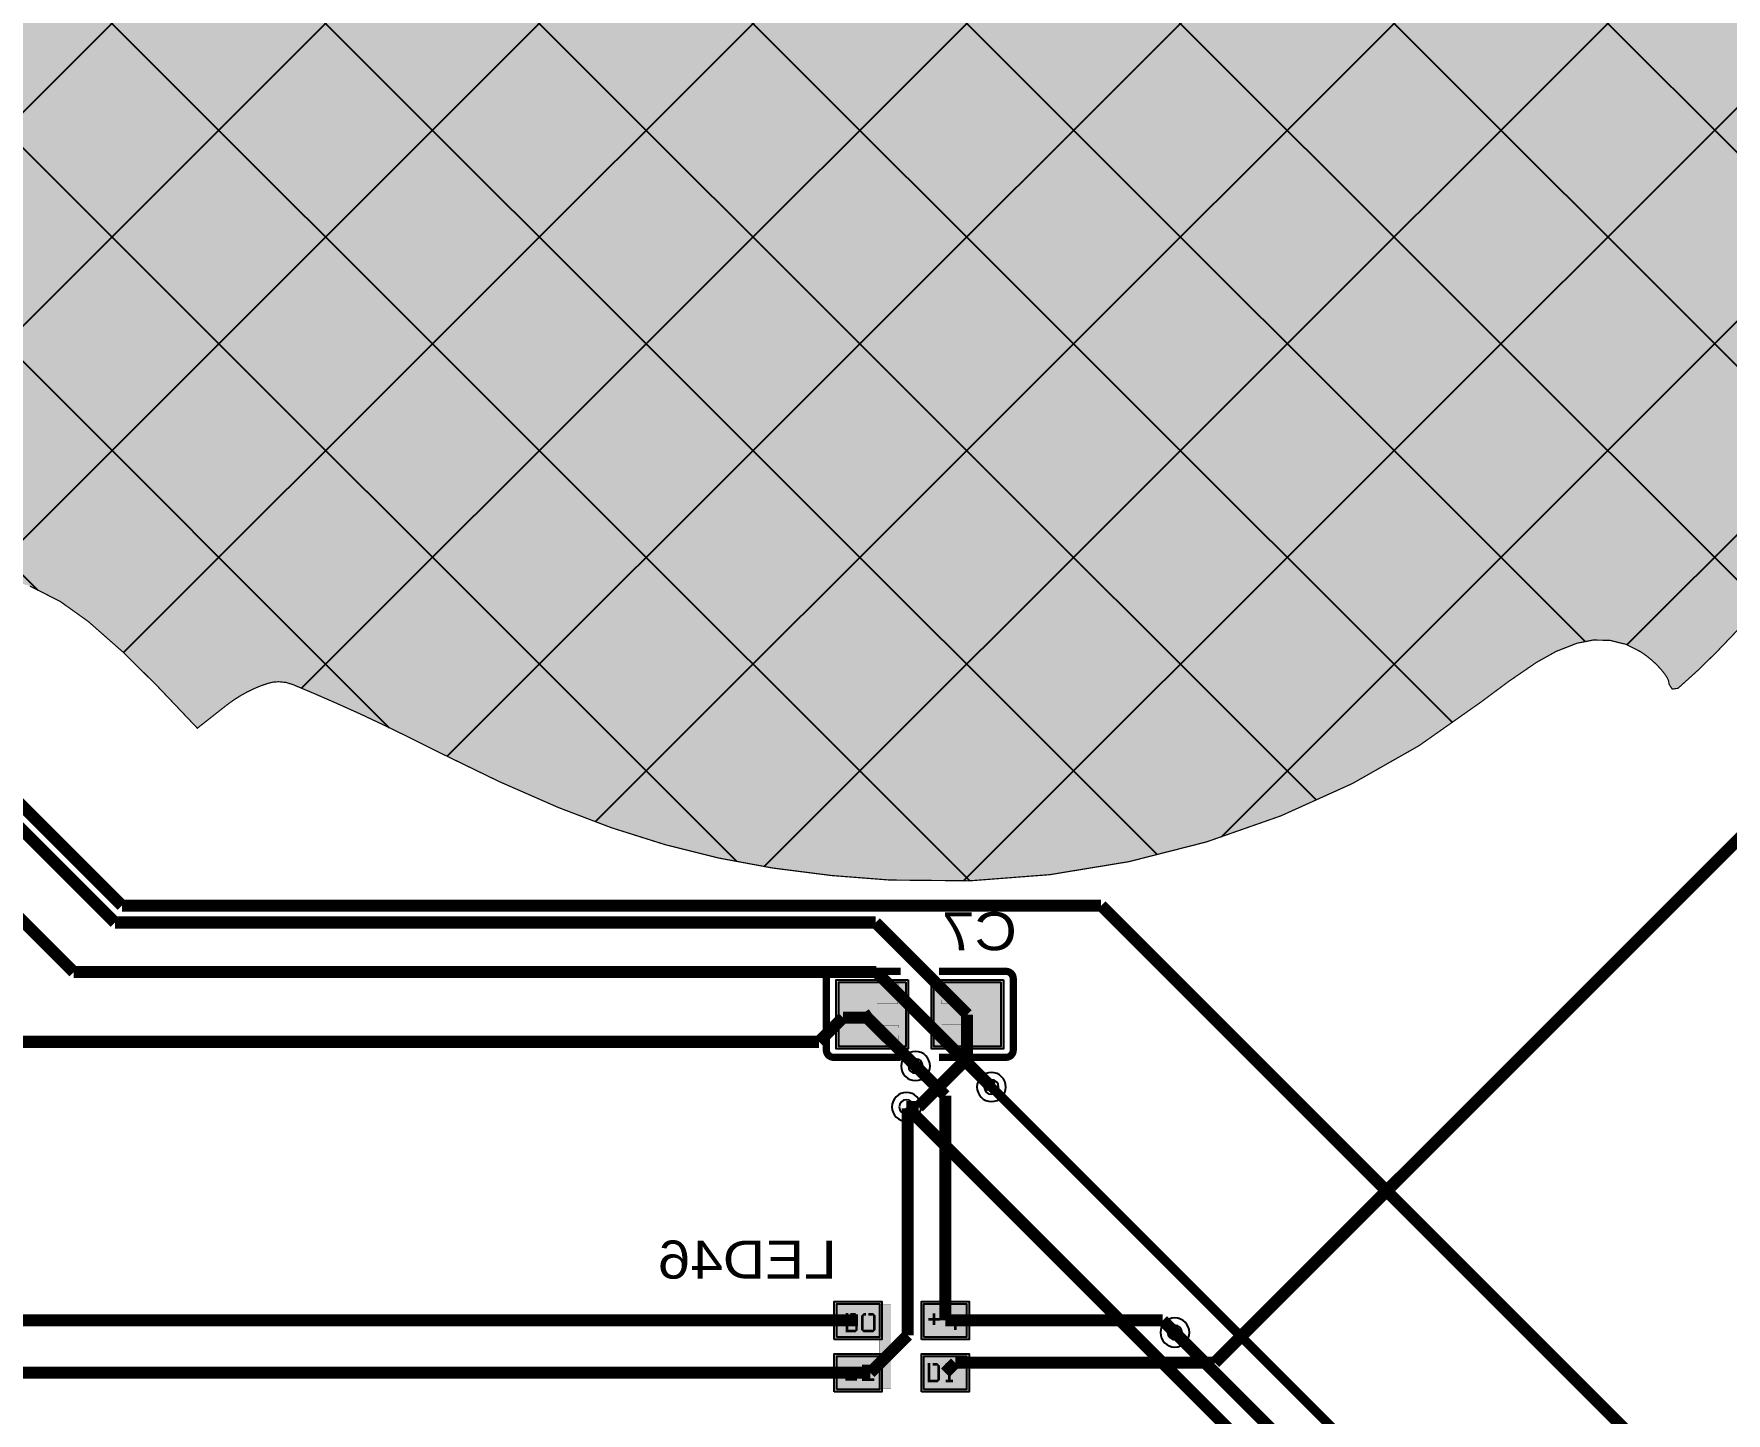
# Model space of a CAD drawing. Header units: millimetres. Extents: x -109 to -2, y -122 to 7.
# Drawn here: x -73.48 to -37.92, y -92.08 to -63.08 of the extents above; entities that cross this region are included whole.
import ezdxf
from ezdxf.enums import TextEntityAlignment as Align

# ---------------------------------------------------------------- set-up
doc = ezdxf.new("R2010")
doc.units = ezdxf.units.MM
doc.header["$MEASUREMENT"] = 0
for name, color, linetype, true_color in [('Bottom-Layer', 7, 'Continuous', 0x0000ff), ('Bottom-Paste-Mask-Layer', 7, 'Continuous', 0x800000), ('Bottom-Silkscreen-Layer', 7, 'Continuous', 0x66cc33), ('Bottom-Solder-Mask-Layer', 7, 'Continuous', 0xaa00ff), ('Document-Layer', 7, 'Continuous', 0xffffff), ('Hole-Layer', 7, 'Continuous', 0x222222), ('Multi-Layer', 7, 'Continuous', 0xc0c0c0), ('Top-Layer', 7, 'Continuous', 0xff0000), ('Top-Paste-Mask-Layer', 7, 'Continuous', 0x808080), ('Top-Solder-Mask-Layer', 7, 'Continuous', 0x800080)]:
    doc.layers.add(name, color=color, linetype=linetype, true_color=true_color)
doc.styles.get("Standard").update_dxf_attribs({"font": 'arial.ttf'})

msp = doc.modelspace()

# ---------------------------------------------------------------- hatches: boundary and pattern name
at = {"layer": 'Bottom-Layer'}
for points in [[(-55.159, -83.018), (-55.159, -84.368), (-56.569, -84.368), (-56.569, -83.018)], [(-53.159, -83.018), (-53.159, -84.368), (-54.569, -84.368), (-54.569, -83.018)]]:
    msp.add_hatch(color=256, dxfattribs=at).paths.add_polyline_path(points)
at = {"layer": 'Bottom-Paste-Mask-Layer'}
for points in [[(-56.569, -83.053), (-56.569, -84.333), (-56.519, -84.383), (-55.369, -84.383), (-55.319, -84.333), (-55.314, -83.923), (-55.764, -83.923), (-55.764, -83.473), (-55.324, -83.473), (-55.319, -83.053), (-55.369, -83.003), (-56.519, -83.003)], [(-56.569, -83.053), (-56.569, -84.333), (-56.519, -84.383), (-55.369, -84.383), (-55.319, -84.333), (-55.314, -83.923), (-55.764, -83.923), (-55.764, -83.473), (-55.324, -83.473), (-55.319, -83.053), (-55.369, -83.003), (-56.519, -83.003)], [(-53.159, -84.333), (-53.159, -83.053), (-53.209, -83.003), (-54.359, -83.003), (-54.409, -83.053), (-54.414, -83.463), (-53.964, -83.463), (-53.964, -83.913), (-54.404, -83.913), (-54.409, -84.333), (-54.359, -84.383), (-53.209, -84.383)], [(-53.159, -84.333), (-53.159, -83.053), (-53.209, -83.003), (-54.359, -83.003), (-54.409, -83.053), (-54.414, -83.463), (-53.964, -83.463), (-53.964, -83.913), (-54.404, -83.913), (-54.409, -84.333), (-54.359, -84.383), (-53.209, -84.383)]]:
    msp.add_hatch(color=256, dxfattribs=at).paths.add_polyline_path(points)
at = {"layer": 'Bottom-Solder-Mask-Layer'}
for points in [[(-55.108, -82.967), (-55.108, -84.419), (-56.62, -84.419), (-56.62, -82.967)], [(-53.108, -82.967), (-53.108, -84.419), (-54.62, -84.419), (-54.62, -82.967)]]:
    msp.add_hatch(color=256, dxfattribs=at).paths.add_polyline_path(points)
at = {"layer": 'Document-Layer'}
for points in [[(-55.47, -89.798), (-55.47, -91.558), (-55.72, -91.558), (-55.72, -89.798)], [(-55.47, -89.798), (-55.47, -91.558), (-55.72, -91.558), (-55.72, -89.798)], [(-54.295, -89.928), (-54.295, -90.228), (-54.145, -90.228), (-54.145, -90.328), (-54.095, -90.328), (-54.095, -90.228), (-53.995, -90.228), (-53.995, -90.178), (-54.095, -90.178), (-54.095, -90.028), (-54.145, -90.028), (-54.145, -90.178), (-54.245, -90.178), (-54.245, -89.928)], [(-54.295, -89.928), (-54.295, -90.228), (-54.145, -90.228), (-54.145, -90.328), (-54.095, -90.328), (-54.095, -90.228), (-53.995, -90.228), (-53.995, -90.178), (-54.095, -90.178), (-54.095, -90.028), (-54.145, -90.028), (-54.145, -90.178), (-54.245, -90.178), (-54.245, -89.928)], [(-56.42, -89.978), (-56.42, -90.378), (-56.27, -90.378), (-56.22, -90.378), (-56.17, -90.328), (-56.17, -90.028), (-56.22, -89.978), (-56.32, -89.978), (-56.32, -90.028), (-56.22, -90.028), (-56.22, -90.328), (-56.37, -90.328), (-56.37, -89.978)], [(-56.42, -89.978), (-56.42, -90.378), (-56.27, -90.378), (-56.22, -90.378), (-56.17, -90.328), (-56.17, -90.028), (-56.22, -89.978), (-56.32, -89.978), (-56.32, -90.028), (-56.22, -90.028), (-56.22, -90.328), (-56.37, -90.328), (-56.37, -89.978)], [(-56.045, -89.978), (-56.095, -90.028), (-56.095, -90.328), (-56.095, -90.328), (-56.045, -90.378), (-55.845, -90.378), (-55.795, -90.328), (-55.795, -90.028), (-55.795, -90.028), (-55.845, -89.978), (-55.945, -89.978), (-55.945, -90.028), (-55.845, -90.028), (-55.845, -90.328), (-56.045, -90.328), (-56.045, -90.028), (-55.995, -90.028), (-55.995, -89.978)], [(-56.045, -89.978), (-56.095, -90.028), (-56.095, -90.328), (-56.095, -90.328), (-56.045, -90.378), (-55.845, -90.378), (-55.795, -90.328), (-55.795, -90.028), (-55.795, -90.028), (-55.845, -89.978), (-55.945, -89.978), (-55.945, -90.028), (-55.845, -90.028), (-55.845, -90.328), (-56.045, -90.328), (-56.045, -90.028), (-55.995, -90.028), (-55.995, -89.978)], [(-54.685, -90.078), (-54.445, -90.078), (-54.445, -90.128), (-54.685, -90.128)], [(-54.685, -90.078), (-54.445, -90.078), (-54.445, -90.128), (-54.685, -90.128)], [(-54.59, -90.223), (-54.59, -89.983), (-54.54, -89.983), (-54.54, -90.223)], [(-54.59, -90.223), (-54.59, -89.983), (-54.54, -89.983), (-54.54, -90.223)], [(-54.695, -91.028), (-54.695, -91.428), (-54.545, -91.428), (-54.495, -91.428), (-54.445, -91.378), (-54.445, -91.078), (-54.495, -91.028), (-54.595, -91.028), (-54.595, -91.078), (-54.495, -91.078), (-54.495, -91.378), (-54.645, -91.378), (-54.645, -91.028)], [(-54.695, -91.028), (-54.695, -91.428), (-54.545, -91.428), (-54.495, -91.428), (-54.445, -91.378), (-54.445, -91.078), (-54.495, -91.028), (-54.595, -91.028), (-54.595, -91.078), (-54.495, -91.078), (-54.495, -91.378), (-54.645, -91.378), (-54.645, -91.028)], [(-54.32, -91.428), (-54.32, -91.378), (-54.27, -91.378), (-54.27, -91.078), (-54.32, -91.078), (-54.32, -91.028), (-54.17, -91.028), (-54.17, -91.078), (-54.22, -91.078), (-54.22, -91.378), (-54.17, -91.378), (-54.17, -91.428)], [(-54.32, -91.428), (-54.32, -91.378), (-54.27, -91.378), (-54.27, -91.078), (-54.32, -91.078), (-54.32, -91.028), (-54.17, -91.028), (-54.17, -91.078), (-54.22, -91.078), (-54.22, -91.378), (-54.17, -91.378), (-54.17, -91.428)], [(-56.425, -91.343), (-56.185, -91.343), (-56.185, -91.393), (-56.425, -91.393)], [(-56.425, -91.343), (-56.185, -91.343), (-56.185, -91.393), (-56.425, -91.393)], [(-56.065, -91.058), (-55.825, -91.058), (-55.825, -91.238), (-56.035, -91.238), (-56.035, -91.348), (-55.825, -91.348), (-55.825, -91.398), (-56.065, -91.398), (-56.075, -91.398), (-56.075, -91.388), (-56.075, -91.198), (-55.855, -91.198), (-55.855, -91.098), (-56.075, -91.098), (-56.075, -91.058)], [(-56.065, -91.058), (-55.825, -91.058), (-55.825, -91.238), (-56.035, -91.238), (-56.035, -91.348), (-55.825, -91.348), (-55.825, -91.398), (-56.065, -91.398), (-56.075, -91.398), (-56.075, -91.388), (-56.075, -91.198), (-55.855, -91.198), (-55.855, -91.098), (-56.075, -91.098), (-56.075, -91.058)]]:
    msp.add_hatch(color=256, dxfattribs=at).paths.add_polyline_path(points)
at = {"layer": 'Multi-Layer'}
msp.add_hatch(color=256, dxfattribs=at).paths.add_polyline_path([(-50.281, -22.638), (-50.251, -22.751), (-50.222, -22.865), (-50.183, -23.034), (-50.145, -23.204), (-50.103, -23.394), (-50.063, -23.584), (-50.026, -23.767), (-49.99, -23.951), (-49.868, -24.441), (-49.693, -24.916), (-49.446, -25.437), (-49.161, -25.939), (-48.823, -26.447), (-48.45, -26.93), (-48.048, -27.381), (-47.614, -27.802), (-46.784, -28.458), (-45.875, -29.001), (-44.898, -29.423), (-43.875, -29.716), (-42.839, -29.871), (-41.792, -29.888), (-40.789, -29.766), (-39.813, -29.499), (-39.509, -29.386), (-39.209, -29.265), (-38.891, -29.127), (-38.577, -28.981), (-38.291, -28.84), (-38.009, -28.692), (-37.809, -28.576), (-37.617, -28.448), (-37.33, -28.266), (-37.025, -28.116), (-36.797, -28.058), (-36.563, -28.072), (-36.266, -28.163), (-35.987, -28.299), (-35.353, -28.684), (-34.724, -29.078), (-34.357, -29.319), (-33.994, -29.566), (-33.816, -29.707), (-33.655, -29.868), (-33.586, -29.977), (-33.553, -30.103), (-33.564, -30.221), (-33.621, -30.326), (-33.799, -30.658), (-33.833, -31.033), (-33.733, -31.495), (-33.54, -31.926), (-33.128, -32.559), (-32.653, -33.145), (-31.809, -34.058), (-30.942, -34.949), (-30.223, -35.676), (-29.509, -36.409), (-29.169, -36.782), (-28.851, -37.174), (-28.694, -37.409), (-28.569, -37.663), (-28.542, -37.839), (-28.598, -38.008), (-28.653, -38.101), (-28.702, -38.198), (-28.749, -38.302), (-28.79, -38.409), (-28.823, -38.508), (-28.852, -38.608), (-28.866, -38.684), (-28.87, -38.76), (-28.831, -39.111), (-28.714, -39.445), (-28.346, -40.186), (-27.962, -40.918), (-27.506, -41.731), (-27.025, -42.531), (-26.542, -43.278), (-26.032, -44.008), (-24.633, -45.941), (-25.285, -46.592), (-25.471, -46.794), (-25.642, -47.009), (-25.744, -47.179), (-25.81, -47.366), (-25.85, -47.594), (-25.858, -47.825), (-25.835, -48.243), (-25.801, -48.66), (-25.756, -49.013), (-25.689, -49.363), (-25.571, -49.856), (-25.442, -50.345), (-25.288, -50.881), (-25.122, -51.412), (-24.952, -51.913), (-24.768, -52.41), (-24.596, -52.86), (-24.424, -53.31), (-24.279, -53.696), (-24.134, -54.082), (-24.008, -54.422), (-23.881, -54.763), (-23.881, -54.763), (-23.873, -54.793), (-23.87, -54.824), (-23.895, -54.849), (-23.954, -54.847), (-24.013, -54.843), (-24.092, -54.834), (-24.17, -54.82), (-24.264, -54.8), (-24.356, -54.777), (-24.482, -54.758), (-24.608, -54.767), (-24.753, -54.803), (-24.891, -54.857), (-25.05, -54.943), (-25.198, -55.045), (-25.363, -55.18), (-25.518, -55.326), (-25.73, -55.56), (-25.917, -55.815), (-26.028, -56.032), (-26.091, -56.268), (-26.126, -56.613), (-26.129, -56.959), (-26.09, -57.88), (-26.044, -58.8), (-26.044, -58.8), (-26.012, -59.351), (-25.975, -59.903), (-25.936, -60.402), (-25.89, -60.901), (-25.848, -61.318), (-25.802, -61.734), (-25.775, -61.882), (-25.731, -62.024), (-25.699, -62.127), (-25.681, -62.232), (-25.69, -62.302), (-25.727, -62.361), (-25.793, -62.41), (-25.871, -62.434), (-26.013, -62.45), (-26.156, -62.456), (-26.42, -62.484), (-26.674, -62.562), (-26.957, -62.698), (-27.222, -62.867), (-27.481, -63.076), (-27.715, -63.313), (-27.911, -63.565), (-28.073, -63.839), (-28.147, -63.997), (-28.21, -64.16), (-28.329, -64.514), (-28.446, -64.869), (-28.581, -65.293), (-28.711, -65.718), (-28.845, -66.172), (-28.975, -66.627), (-29.106, -67.088), (-29.239, -67.548), (-29.37, -67.992), (-29.503, -68.435), (-29.503, -68.435), (-29.618, -68.812), (-29.736, -69.188), (-29.736, -69.188), (-29.802, -69.387), (-29.874, -69.585), (-29.956, -69.79), (-30.044, -69.993), (-30.092, -70.061), (-30.162, -70.105), (-30.236, -70.114), (-30.306, -70.086), (-30.448, -69.976), (-30.584, -69.859), (-30.959, -69.61), (-31.39, -69.483), (-31.816, -69.499), (-32.211, -69.66), (-32.78, -70.076), (-33.288, -70.565), (-33.288, -70.565), (-34.257, -71.657), (-35.205, -72.768), (-35.205, -72.768), (-36.058, -73.777), (-36.92, -74.777), (-36.92, -74.777), (-37.512, -75.438), (-38.125, -76.08), (-38.521, -76.467), (-38.933, -76.839), (-39.054, -76.856), (-39.121, -76.753), (-39.131, -76.681), (-39.16, -76.615), (-39.225, -76.521), (-39.296, -76.433), (-39.39, -76.334), (-39.49, -76.242), (-39.602, -76.152), (-39.719, -76.07), (-40.028, -75.914), (-40.363, -75.832), (-40.713, -75.824), (-41.056, -75.892), (-41.494, -76.064), (-41.904, -76.293), (-42.493, -76.696), (-43.065, -77.123), (-44.377, -78.047), (-45.772, -78.84), (-47.28, -79.522), (-48.842, -80.069), (-50.472, -80.484), (-52.132, -80.757), (-53.812, -80.886), (-55.496, -80.87), (-56.73, -80.774), (-57.959, -80.617), (-57.959, -80.617), (-59.089, -80.408), (-60.204, -80.13), (-61.34, -79.772), (-62.453, -79.348), (-63.705, -78.799), (-64.935, -78.201), (-65.513, -77.911), (-66.095, -77.627), (-66.619, -77.38), (-67.148, -77.142), (-67.591, -76.949), (-68.037, -76.761), (-68.185, -76.716), (-68.339, -76.701), (-68.451, -76.709), (-68.56, -76.735), (-68.706, -76.785), (-68.849, -76.844), (-69.003, -76.919), (-69.152, -77.002), (-69.291, -77.092), (-69.424, -77.189), (-70.045, -77.678), (-70.895, -76.783), (-71.598, -76.086), (-72.34, -75.432), (-72.926, -75.014), (-73.566, -74.688), (-74.068, -74.544), (-74.59, -74.521), (-75.041, -74.631), (-75.433, -74.882), (-75.58, -75.008), (-75.733, -75.125), (-75.816, -75.163), (-75.908, -75.163), (-76, -75.128), (-76.076, -75.065), (-76.229, -74.882), (-76.376, -74.694), (-76.516, -74.502), (-76.649, -74.304), (-76.936, -73.858), (-77.22, -73.412), (-77.22, -73.412), (-77.555, -72.879), (-77.888, -72.344), (-77.888, -72.344), (-78.241, -71.771), (-78.592, -71.197), (-78.592, -71.197), (-79.264, -70.109), (-79.954, -69.034), (-80.371, -68.45), (-80.834, -67.904), (-81.163, -67.602), (-81.538, -67.361), (-81.872, -67.251), (-82.223, -67.258), (-82.403, -67.28), (-82.585, -67.277), (-82.702, -67.242), (-82.794, -67.163), (-82.882, -67.022), (-82.939, -66.865), (-83.03, -66.484), (-83.113, -66.102), (-83.18, -65.747), (-83.235, -65.39), (-83.235, -65.39), (-83.318, -64.773), (-83.396, -64.155), (-83.481, -63.439), (-83.561, -62.722), (-83.637, -61.994), (-83.708, -61.265), (-83.708, -61.265), (-83.833, -60.055), (-83.982, -58.847), (-84.105, -58.207), (-84.298, -57.584), (-84.483, -57.234), (-84.751, -56.941), (-85.059, -56.763), (-85.409, -56.701), (-85.566, -56.681), (-85.712, -56.624), (-85.795, -56.542), (-85.821, -56.428), (-85.796, -56.192), (-85.749, -55.958), (-85.749, -55.958), (-85.497, -54.947), (-85.242, -53.937), (-85.242, -53.937), (-85.112, -53.407), (-84.99, -52.875), (-84.867, -52.305), (-84.751, -51.734), (-84.751, -51.734), (-84.651, -51.207), (-84.557, -50.68), (-84.499, -50.3), (-84.453, -49.918), (-84.412, -49.588), (-84.36, -49.26), (-84.302, -48.981), (-84.228, -48.707), (-84.156, -48.493), (-84.07, -48.285), (-83.995, -48.161), (-83.894, -48.057), (-83.894, -48.057), (-83.791, -47.974), (-83.689, -47.891), (-83.689, -47.891), (-83.538, -47.768), (-83.386, -47.645), (-83.386, -47.645), (-83.218, -47.508), (-83.049, -47.371), (-83.049, -47.371), (-82.887, -47.238), (-82.725, -47.106), (-82.725, -47.106), (-82.54, -46.94), (-82.372, -46.758), (-82.149, -46.484), (-81.936, -46.203), (-81.711, -45.884), (-81.497, -45.559), (-81.303, -45.24), (-81.122, -44.915), (-80.771, -44.167), (-80.497, -43.387), (-80.301, -42.574), (-80.186, -41.746), (-80.154, -40.925), (-80.203, -40.105), (-80.335, -39.33), (-80.554, -38.576), (-80.996, -37.326), (-79.317, -35.742), (-78.272, -34.692), (-77.294, -33.579), (-76.71, -32.728), (-76.284, -31.788), (-76.188, -31.355), (-76.196, -30.91), (-76.307, -30.48), (-76.512, -30.118), (-76.811, -29.827), (-77.179, -29.631), (-77.236, -29.59), (-77.263, -29.526), (-77.261, -29.436), (-77.235, -29.351), (-77.161, -29.215), (-77.072, -29.09), (-76.919, -28.908), (-76.76, -28.732), (-76.593, -28.561), (-76.418, -28.398), (-76.287, -28.293), (-76.144, -28.205), (-76.041, -28.162), (-75.93, -28.141), (-75.845, -28.153), (-75.772, -28.199), (-75.527, -28.374), (-75.238, -28.458), (-74.937, -28.443), (-74.196, -28.235), (-73.483, -27.944), (-72.53, -27.439), (-71.623, -26.855), (-70.527, -26.046), (-69.468, -25.192), (-69.468, -25.192), (-69.068, -24.857), (-68.666, -24.524), (-68.666, -24.524), (-68.32, -24.242), (-67.972, -23.962), (-67.972, -23.962), (-67.667, -23.721), (-67.362, -23.48), (-67.362, -23.48), (-67.323, -23.458), (-67.278, -23.451), (-67.247, -23.459), (-67.226, -23.483), (-67.195, -23.547), (-67.168, -23.614), (-67.139, -23.703), (-67.115, -23.794), (-67.093, -23.9), (-67.075, -24.007), (-66.915, -24.43), (-66.588, -24.744), (-66.078, -24.975), (-65.528, -25.077), (-64.746, -25.067), (-63.976, -24.939), (-63.036, -24.668), (-62.121, -24.323), (-61.709, -24.153), (-61.295, -23.989), (-61.114, -23.932), (-60.927, -23.9), (-60.81, -23.909), (-60.704, -23.958), (-60.603, -24.048), (-60.527, -24.16), (-60.382, -24.398), (-60.208, -24.615), (-60.018, -24.794), (-59.804, -24.942), (-59.563, -25.057), (-59.309, -25.135), (-59.018, -25.184), (-58.724, -25.201), (-58.206, -25.169), (-57.696, -25.075), (-56.946, -24.873), (-56.203, -24.643), (-55.344, -24.341), (-54.497, -24.008), (-54.497, -24.008), (-53.615, -23.627), (-52.746, -23.219), (-52.746, -23.219), (-51.951, -22.834), (-51.156, -22.452), (-50.926, -22.357), (-50.687, -22.287), (-50.558, -22.29), (-50.447, -22.356), (-50.346, -22.486)])
h = msp.add_hatch(dxfattribs=at)
h.set_pattern_fill('ANSI37', color=256, style=0)
h.set_pattern_definition([(45, (0, 0), (-2.24506, 2.24506), []), (135, (0, 0), (-2.24506, -2.24506), [])])
h.paths.add_polyline_path([(-50.281, -22.638), (-50.251, -22.751), (-50.222, -22.865), (-50.183, -23.034), (-50.145, -23.204), (-50.103, -23.394), (-50.063, -23.584), (-50.026, -23.767), (-49.99, -23.951), (-49.868, -24.441), (-49.693, -24.916), (-49.446, -25.437), (-49.161, -25.939), (-48.823, -26.447), (-48.45, -26.93), (-48.048, -27.381), (-47.614, -27.802), (-46.784, -28.458), (-45.875, -29.001), (-44.898, -29.423), (-43.875, -29.716), (-42.839, -29.871), (-41.792, -29.888), (-40.789, -29.766), (-39.813, -29.499), (-39.509, -29.386), (-39.209, -29.265), (-38.891, -29.127), (-38.577, -28.981), (-38.291, -28.84), (-38.009, -28.692), (-37.809, -28.576), (-37.617, -28.448), (-37.33, -28.266), (-37.025, -28.116), (-36.797, -28.058), (-36.563, -28.072), (-36.266, -28.163), (-35.987, -28.299), (-35.353, -28.684), (-34.724, -29.078), (-34.357, -29.319), (-33.994, -29.566), (-33.816, -29.707), (-33.655, -29.868), (-33.586, -29.977), (-33.553, -30.103), (-33.564, -30.221), (-33.621, -30.326), (-33.799, -30.658), (-33.833, -31.033), (-33.733, -31.495), (-33.54, -31.926), (-33.128, -32.559), (-32.653, -33.145), (-31.809, -34.058), (-30.942, -34.949), (-30.223, -35.676), (-29.509, -36.409), (-29.169, -36.782), (-28.851, -37.174), (-28.694, -37.409), (-28.569, -37.663), (-28.542, -37.839), (-28.598, -38.008), (-28.653, -38.101), (-28.702, -38.198), (-28.749, -38.302), (-28.79, -38.409), (-28.823, -38.508), (-28.852, -38.608), (-28.866, -38.684), (-28.87, -38.76), (-28.831, -39.111), (-28.714, -39.445), (-28.346, -40.186), (-27.962, -40.918), (-27.506, -41.731), (-27.025, -42.531), (-26.542, -43.278), (-26.032, -44.008), (-24.633, -45.941), (-25.285, -46.592), (-25.471, -46.794), (-25.642, -47.009), (-25.744, -47.179), (-25.81, -47.366), (-25.85, -47.594), (-25.858, -47.825), (-25.835, -48.243), (-25.801, -48.66), (-25.756, -49.013), (-25.689, -49.363), (-25.571, -49.856), (-25.442, -50.345), (-25.288, -50.881), (-25.122, -51.412), (-24.952, -51.913), (-24.768, -52.41), (-24.596, -52.86), (-24.424, -53.31), (-24.279, -53.696), (-24.134, -54.082), (-24.008, -54.422), (-23.881, -54.763), (-23.881, -54.763), (-23.873, -54.793), (-23.87, -54.824), (-23.895, -54.849), (-23.954, -54.847), (-24.013, -54.843), (-24.092, -54.834), (-24.17, -54.82), (-24.264, -54.8), (-24.356, -54.777), (-24.482, -54.758), (-24.608, -54.767), (-24.753, -54.803), (-24.891, -54.857), (-25.05, -54.943), (-25.198, -55.045), (-25.363, -55.18), (-25.518, -55.326), (-25.73, -55.56), (-25.917, -55.815), (-26.028, -56.032), (-26.091, -56.268), (-26.126, -56.613), (-26.129, -56.959), (-26.09, -57.88), (-26.044, -58.8), (-26.044, -58.8), (-26.012, -59.351), (-25.975, -59.903), (-25.936, -60.402), (-25.89, -60.901), (-25.848, -61.318), (-25.802, -61.734), (-25.775, -61.882), (-25.731, -62.024), (-25.699, -62.127), (-25.681, -62.232), (-25.69, -62.302), (-25.727, -62.361), (-25.793, -62.41), (-25.871, -62.434), (-26.013, -62.45), (-26.156, -62.456), (-26.42, -62.484), (-26.674, -62.562), (-26.957, -62.698), (-27.222, -62.867), (-27.481, -63.076), (-27.715, -63.313), (-27.911, -63.565), (-28.073, -63.839), (-28.147, -63.997), (-28.21, -64.16), (-28.329, -64.514), (-28.446, -64.869), (-28.581, -65.293), (-28.711, -65.718), (-28.845, -66.172), (-28.975, -66.627), (-29.106, -67.088), (-29.239, -67.548), (-29.37, -67.992), (-29.503, -68.435), (-29.503, -68.435), (-29.618, -68.812), (-29.736, -69.188), (-29.736, -69.188), (-29.802, -69.387), (-29.874, -69.585), (-29.956, -69.79), (-30.044, -69.993), (-30.092, -70.061), (-30.162, -70.105), (-30.236, -70.114), (-30.306, -70.086), (-30.448, -69.976), (-30.584, -69.859), (-30.959, -69.61), (-31.39, -69.483), (-31.816, -69.499), (-32.211, -69.66), (-32.78, -70.076), (-33.288, -70.565), (-33.288, -70.565), (-34.257, -71.657), (-35.205, -72.768), (-35.205, -72.768), (-36.058, -73.777), (-36.92, -74.777), (-36.92, -74.777), (-37.512, -75.438), (-38.125, -76.08), (-38.521, -76.467), (-38.933, -76.839), (-39.054, -76.856), (-39.121, -76.753), (-39.131, -76.681), (-39.16, -76.615), (-39.225, -76.521), (-39.296, -76.433), (-39.39, -76.334), (-39.49, -76.242), (-39.602, -76.152), (-39.719, -76.07), (-40.028, -75.914), (-40.363, -75.832), (-40.713, -75.824), (-41.056, -75.892), (-41.494, -76.064), (-41.904, -76.293), (-42.493, -76.696), (-43.065, -77.123), (-44.377, -78.047), (-45.772, -78.84), (-47.28, -79.522), (-48.842, -80.069), (-50.472, -80.484), (-52.132, -80.757), (-53.812, -80.886), (-55.496, -80.87), (-56.73, -80.774), (-57.959, -80.617), (-57.959, -80.617), (-59.089, -80.408), (-60.204, -80.13), (-61.34, -79.772), (-62.453, -79.348), (-63.705, -78.799), (-64.935, -78.201), (-65.513, -77.911), (-66.095, -77.627), (-66.619, -77.38), (-67.148, -77.142), (-67.591, -76.949), (-68.037, -76.761), (-68.185, -76.716), (-68.339, -76.701), (-68.451, -76.709), (-68.56, -76.735), (-68.706, -76.785), (-68.849, -76.844), (-69.003, -76.919), (-69.152, -77.002), (-69.291, -77.092), (-69.424, -77.189), (-70.045, -77.678), (-70.895, -76.783), (-71.598, -76.086), (-72.34, -75.432), (-72.926, -75.014), (-73.566, -74.688), (-74.068, -74.544), (-74.59, -74.521), (-75.041, -74.631), (-75.433, -74.882), (-75.58, -75.008), (-75.733, -75.125), (-75.816, -75.163), (-75.908, -75.163), (-76, -75.128), (-76.076, -75.065), (-76.229, -74.882), (-76.376, -74.694), (-76.516, -74.502), (-76.649, -74.304), (-76.936, -73.858), (-77.22, -73.412), (-77.22, -73.412), (-77.555, -72.879), (-77.888, -72.344), (-77.888, -72.344), (-78.241, -71.771), (-78.592, -71.197), (-78.592, -71.197), (-79.264, -70.109), (-79.954, -69.034), (-80.371, -68.45), (-80.834, -67.904), (-81.163, -67.602), (-81.538, -67.361), (-81.872, -67.251), (-82.223, -67.258), (-82.403, -67.28), (-82.585, -67.277), (-82.702, -67.242), (-82.794, -67.163), (-82.882, -67.022), (-82.939, -66.865), (-83.03, -66.484), (-83.113, -66.102), (-83.18, -65.747), (-83.235, -65.39), (-83.235, -65.39), (-83.318, -64.773), (-83.396, -64.155), (-83.481, -63.439), (-83.561, -62.722), (-83.637, -61.994), (-83.708, -61.265), (-83.708, -61.265), (-83.833, -60.055), (-83.982, -58.847), (-84.105, -58.207), (-84.298, -57.584), (-84.483, -57.234), (-84.751, -56.941), (-85.059, -56.763), (-85.409, -56.701), (-85.566, -56.681), (-85.712, -56.624), (-85.795, -56.542), (-85.821, -56.428), (-85.796, -56.192), (-85.749, -55.958), (-85.749, -55.958), (-85.497, -54.947), (-85.242, -53.937), (-85.242, -53.937), (-85.112, -53.407), (-84.99, -52.875), (-84.867, -52.305), (-84.751, -51.734), (-84.751, -51.734), (-84.651, -51.207), (-84.557, -50.68), (-84.499, -50.3), (-84.453, -49.918), (-84.412, -49.588), (-84.36, -49.26), (-84.302, -48.981), (-84.228, -48.707), (-84.156, -48.493), (-84.07, -48.285), (-83.995, -48.161), (-83.894, -48.057), (-83.894, -48.057), (-83.791, -47.974), (-83.689, -47.891), (-83.689, -47.891), (-83.538, -47.768), (-83.386, -47.645), (-83.386, -47.645), (-83.218, -47.508), (-83.049, -47.371), (-83.049, -47.371), (-82.887, -47.238), (-82.725, -47.106), (-82.725, -47.106), (-82.54, -46.94), (-82.372, -46.758), (-82.149, -46.484), (-81.936, -46.203), (-81.711, -45.884), (-81.497, -45.559), (-81.303, -45.24), (-81.122, -44.915), (-80.771, -44.167), (-80.497, -43.387), (-80.301, -42.574), (-80.186, -41.746), (-80.154, -40.925), (-80.203, -40.105), (-80.335, -39.33), (-80.554, -38.576), (-80.996, -37.326), (-79.317, -35.742), (-78.272, -34.692), (-77.294, -33.579), (-76.71, -32.728), (-76.284, -31.788), (-76.188, -31.355), (-76.196, -30.91), (-76.307, -30.48), (-76.512, -30.118), (-76.811, -29.827), (-77.179, -29.631), (-77.236, -29.59), (-77.263, -29.526), (-77.261, -29.436), (-77.235, -29.351), (-77.161, -29.215), (-77.072, -29.09), (-76.919, -28.908), (-76.76, -28.732), (-76.593, -28.561), (-76.418, -28.398), (-76.287, -28.293), (-76.144, -28.205), (-76.041, -28.162), (-75.93, -28.141), (-75.845, -28.153), (-75.772, -28.199), (-75.527, -28.374), (-75.238, -28.458), (-74.937, -28.443), (-74.196, -28.235), (-73.483, -27.944), (-72.53, -27.439), (-71.623, -26.855), (-70.527, -26.046), (-69.468, -25.192), (-69.468, -25.192), (-69.068, -24.857), (-68.666, -24.524), (-68.666, -24.524), (-68.32, -24.242), (-67.972, -23.962), (-67.972, -23.962), (-67.667, -23.721), (-67.362, -23.48), (-67.362, -23.48), (-67.323, -23.458), (-67.278, -23.451), (-67.247, -23.459), (-67.226, -23.483), (-67.195, -23.547), (-67.168, -23.614), (-67.139, -23.703), (-67.115, -23.794), (-67.093, -23.9), (-67.075, -24.007), (-66.915, -24.43), (-66.588, -24.744), (-66.078, -24.975), (-65.528, -25.077), (-64.746, -25.067), (-63.976, -24.939), (-63.036, -24.668), (-62.121, -24.323), (-61.709, -24.153), (-61.295, -23.989), (-61.114, -23.932), (-60.927, -23.9), (-60.81, -23.909), (-60.704, -23.958), (-60.603, -24.048), (-60.527, -24.16), (-60.382, -24.398), (-60.208, -24.615), (-60.018, -24.794), (-59.804, -24.942), (-59.563, -25.057), (-59.309, -25.135), (-59.018, -25.184), (-58.724, -25.201), (-58.206, -25.169), (-57.696, -25.075), (-56.946, -24.873), (-56.203, -24.643), (-55.344, -24.341), (-54.497, -24.008), (-54.497, -24.008), (-53.615, -23.627), (-52.746, -23.219), (-52.746, -23.219), (-51.951, -22.834), (-51.156, -22.452), (-50.926, -22.357), (-50.687, -22.287), (-50.558, -22.29), (-50.447, -22.356), (-50.346, -22.486)])
at = {"layer": 'Top-Layer'}
for points in [[(-56.61, -90.478), (-56.61, -89.778), (-55.71, -89.778), (-55.71, -90.478)], [(-54.78, -90.478), (-54.78, -89.778), (-53.88, -89.778), (-53.88, -90.478)], [(-56.61, -91.578), (-56.61, -90.878), (-55.71, -90.878), (-55.71, -91.578)], [(-54.78, -91.578), (-54.78, -90.878), (-53.88, -90.878), (-53.88, -91.578)]]:
    msp.add_hatch(color=256, dxfattribs=at).paths.add_polyline_path(points)
at = {"layer": 'Top-Paste-Mask-Layer'}
for points in [[(-56.61, -90.478), (-56.61, -89.778), (-55.71, -89.778), (-55.71, -90.478)], [(-54.78, -90.478), (-54.78, -89.778), (-53.88, -89.778), (-53.88, -90.478)], [(-56.61, -91.578), (-56.61, -90.878), (-55.71, -90.878), (-55.71, -91.578)], [(-54.78, -91.578), (-54.78, -90.878), (-53.88, -90.878), (-53.88, -91.578)]]:
    msp.add_hatch(color=256, dxfattribs=at).paths.add_polyline_path(points)
at = {"layer": 'Top-Solder-Mask-Layer'}
for points in [[(-56.661, -90.529), (-56.661, -89.727), (-55.659, -89.727), (-55.659, -90.529)], [(-54.831, -90.529), (-54.831, -89.727), (-53.829, -89.727), (-53.829, -90.529)], [(-56.661, -91.629), (-56.661, -90.827), (-55.659, -90.827), (-55.659, -91.629)], [(-54.831, -91.629), (-54.831, -90.827), (-53.829, -90.827), (-53.829, -91.629)]]:
    msp.add_hatch(color=256, dxfattribs=at).paths.add_polyline_path(points)

# ---------------------------------------------------------------- linework, layer by layer
at = {"layer": 'Bottom-Layer'}
for points, const_width in [([(-71.628, -81.407), (-86.741, -66.294)], 0.254), ([(-71.776, -81.763), (-82.419, -71.12)], 0.254), ([(-51.054, -81.407), (-71.628, -81.407)], 0.254), ([(-34.553, -97.909), (-51.054, -81.407)], 0.254), ([(-55.794, -81.763), (-71.776, -81.763)], 0.254), ([(-53.864, -83.693), (-55.794, -81.763)], 0.254), ([(-56.985, -84.272), (-56.477, -83.764)], 0.254), ([(-56.477, -83.764), (-55.969, -83.764)], 0.254), ([(-55.969, -83.764), (-55.864, -83.693)], 0.254), ([(-55.969, -83.764), (-54.953, -84.78)], 0.254), ([(-53.874, -83.703), (-53.864, -83.693)], 0.254), ([(-53.874, -84.624), (-53.874, -83.703)], 0.254), ([(-89.243, -84.272), (-56.985, -84.272)], 0.254), ([(-54.89, -85.64), (-53.874, -84.624)], 0.254), ([(-38.882, -99.699), (-53.36, -85.221)], 0.2), ([(-55.144, -85.64), (-54.89, -85.64)], 0.254), ([(-55.144, -85.64), (-48.131, -92.654)], 0.254), ([(-49.504, -90.382), (-45.625, -94.261)], 0.254)]:
    msp.add_lwpolyline(points, dxfattribs=dict(at, const_width=const_width))
for points in [[(-55.159, -83.018), (-55.159, -84.368), (-56.569, -84.368), (-56.569, -83.018)], [(-53.159, -83.018), (-53.159, -84.368), (-54.569, -84.368), (-54.569, -83.018)]]:
    msp.add_lwpolyline(points, close=True, dxfattribs=at)
at = {"layer": 'Bottom-Paste-Mask-Layer', "const_width": 0.00508}
for points in [[(-56.569, -83.053), (-56.569, -84.333), (-56.519, -84.383), (-55.369, -84.383), (-55.319, -84.333), (-55.314, -83.923), (-55.764, -83.923), (-55.764, -83.473), (-55.324, -83.473), (-55.319, -83.053), (-55.369, -83.003), (-56.519, -83.003)], [(-56.569, -83.053), (-56.569, -84.333), (-56.519, -84.383), (-55.369, -84.383), (-55.319, -84.333), (-55.314, -83.923), (-55.764, -83.923), (-55.764, -83.473), (-55.324, -83.473), (-55.319, -83.053), (-55.369, -83.003), (-56.519, -83.003)], [(-53.159, -84.333), (-53.159, -83.053), (-53.209, -83.003), (-54.359, -83.003), (-54.409, -83.053), (-54.414, -83.463), (-53.964, -83.463), (-53.964, -83.913), (-54.404, -83.913), (-54.409, -84.333), (-54.359, -84.383), (-53.209, -84.383)], [(-53.159, -84.333), (-53.159, -83.053), (-53.209, -83.003), (-54.359, -83.003), (-54.409, -83.053), (-54.414, -83.463), (-53.964, -83.463), (-53.964, -83.913), (-54.404, -83.913), (-54.409, -84.333), (-54.359, -84.383), (-53.209, -84.383)]]:
    msp.add_lwpolyline(points, close=True, dxfattribs=at)
at = {"layer": 'Bottom-Silkscreen-Layer', "const_width": 0.152}
for points in [[(-56.828, -82.942, -0.414), (-56.675, -82.79)], [(-56.828, -82.942, -0.414), (-56.675, -82.79)], [(-52.901, -82.942, 0.414), (-53.053, -82.79)], [(-52.901, -82.942, 0.414), (-53.053, -82.79)], [(-56.675, -84.597, -0.414), (-56.828, -84.444)], [(-56.675, -84.597, -0.414), (-56.828, -84.444)], [(-53.053, -84.597, 0.414), (-52.901, -84.444)], [(-53.053, -84.597, 0.414), (-52.901, -84.444)]]:
    msp.add_lwpolyline(points, format="xyb", dxfattribs=at)
for points in [[(-56.675, -82.79), (-55.265, -82.79)], [(-56.675, -82.79), (-55.265, -82.79)], [(-53.053, -82.79), (-54.463, -82.79)], [(-53.053, -82.79), (-54.463, -82.79)], [(-56.828, -84.444), (-56.828, -82.942)], [(-56.828, -84.444), (-56.828, -82.942)], [(-52.901, -84.444), (-52.901, -82.942)], [(-52.901, -84.444), (-52.901, -82.942)], [(-55.265, -84.597), (-56.675, -84.597)], [(-55.265, -84.597), (-56.675, -84.597)], [(-54.463, -84.597), (-53.053, -84.597)], [(-54.463, -84.597), (-53.053, -84.597)]]:
    msp.add_lwpolyline(points, dxfattribs=at)
at = {"layer": 'Bottom-Solder-Mask-Layer'}
for points in [[(-55.108, -82.967), (-55.108, -84.419), (-56.62, -84.419), (-56.62, -82.967)], [(-53.108, -82.967), (-53.108, -84.419), (-54.62, -84.419), (-54.62, -82.967)]]:
    msp.add_lwpolyline(points, close=True, dxfattribs=at)
at = {"layer": 'Document-Layer', "const_width": 0.00508}
for points in [[(-55.47, -89.798), (-55.47, -91.558), (-55.72, -91.558), (-55.72, -89.798)], [(-55.47, -89.798), (-55.47, -91.558), (-55.72, -91.558), (-55.72, -89.798)], [(-54.295, -89.928), (-54.295, -90.228), (-54.145, -90.228), (-54.145, -90.328), (-54.095, -90.328), (-54.095, -90.228), (-53.995, -90.228), (-53.995, -90.178), (-54.095, -90.178), (-54.095, -90.028), (-54.145, -90.028), (-54.145, -90.178), (-54.245, -90.178), (-54.245, -89.928)], [(-54.295, -89.928), (-54.295, -90.228), (-54.145, -90.228), (-54.145, -90.328), (-54.095, -90.328), (-54.095, -90.228), (-53.995, -90.228), (-53.995, -90.178), (-54.095, -90.178), (-54.095, -90.028), (-54.145, -90.028), (-54.145, -90.178), (-54.245, -90.178), (-54.245, -89.928)], [(-56.42, -89.978), (-56.42, -90.378), (-56.27, -90.378), (-56.22, -90.378), (-56.17, -90.328), (-56.17, -90.028), (-56.22, -89.978), (-56.32, -89.978), (-56.32, -90.028), (-56.22, -90.028), (-56.22, -90.328), (-56.37, -90.328), (-56.37, -89.978)], [(-56.42, -89.978), (-56.42, -90.378), (-56.27, -90.378), (-56.22, -90.378), (-56.17, -90.328), (-56.17, -90.028), (-56.22, -89.978), (-56.32, -89.978), (-56.32, -90.028), (-56.22, -90.028), (-56.22, -90.328), (-56.37, -90.328), (-56.37, -89.978)], [(-56.045, -89.978), (-56.095, -90.028), (-56.095, -90.328), (-56.095, -90.328), (-56.045, -90.378), (-55.845, -90.378), (-55.795, -90.328), (-55.795, -90.028), (-55.795, -90.028), (-55.845, -89.978), (-55.945, -89.978), (-55.945, -90.028), (-55.845, -90.028), (-55.845, -90.328), (-56.045, -90.328), (-56.045, -90.028), (-55.995, -90.028), (-55.995, -89.978)], [(-56.045, -89.978), (-56.095, -90.028), (-56.095, -90.328), (-56.095, -90.328), (-56.045, -90.378), (-55.845, -90.378), (-55.795, -90.328), (-55.795, -90.028), (-55.795, -90.028), (-55.845, -89.978), (-55.945, -89.978), (-55.945, -90.028), (-55.845, -90.028), (-55.845, -90.328), (-56.045, -90.328), (-56.045, -90.028), (-55.995, -90.028), (-55.995, -89.978)], [(-54.685, -90.078), (-54.445, -90.078), (-54.445, -90.128), (-54.685, -90.128)], [(-54.685, -90.078), (-54.445, -90.078), (-54.445, -90.128), (-54.685, -90.128)], [(-54.59, -90.223), (-54.59, -89.983), (-54.54, -89.983), (-54.54, -90.223)], [(-54.59, -90.223), (-54.59, -89.983), (-54.54, -89.983), (-54.54, -90.223)], [(-54.695, -91.028), (-54.695, -91.428), (-54.545, -91.428), (-54.495, -91.428), (-54.445, -91.378), (-54.445, -91.078), (-54.495, -91.028), (-54.595, -91.028), (-54.595, -91.078), (-54.495, -91.078), (-54.495, -91.378), (-54.645, -91.378), (-54.645, -91.028)], [(-54.695, -91.028), (-54.695, -91.428), (-54.545, -91.428), (-54.495, -91.428), (-54.445, -91.378), (-54.445, -91.078), (-54.495, -91.028), (-54.595, -91.028), (-54.595, -91.078), (-54.495, -91.078), (-54.495, -91.378), (-54.645, -91.378), (-54.645, -91.028)], [(-54.32, -91.428), (-54.32, -91.378), (-54.27, -91.378), (-54.27, -91.078), (-54.32, -91.078), (-54.32, -91.028), (-54.17, -91.028), (-54.17, -91.078), (-54.22, -91.078), (-54.22, -91.378), (-54.17, -91.378), (-54.17, -91.428)], [(-54.32, -91.428), (-54.32, -91.378), (-54.27, -91.378), (-54.27, -91.078), (-54.32, -91.078), (-54.32, -91.028), (-54.17, -91.028), (-54.17, -91.078), (-54.22, -91.078), (-54.22, -91.378), (-54.17, -91.378), (-54.17, -91.428)], [(-56.425, -91.343), (-56.185, -91.343), (-56.185, -91.393), (-56.425, -91.393)], [(-56.425, -91.343), (-56.185, -91.343), (-56.185, -91.393), (-56.425, -91.393)], [(-56.065, -91.058), (-55.825, -91.058), (-55.825, -91.238), (-56.035, -91.238), (-56.035, -91.348), (-55.825, -91.348), (-55.825, -91.398), (-56.065, -91.398), (-56.075, -91.398), (-56.075, -91.388), (-56.075, -91.198), (-55.855, -91.198), (-55.855, -91.098), (-56.075, -91.098), (-56.075, -91.058)], [(-56.065, -91.058), (-55.825, -91.058), (-55.825, -91.238), (-56.035, -91.238), (-56.035, -91.348), (-55.825, -91.348), (-55.825, -91.398), (-56.065, -91.398), (-56.075, -91.398), (-56.075, -91.388), (-56.075, -91.198), (-55.855, -91.198), (-55.855, -91.098), (-56.075, -91.098), (-56.075, -91.058)]]:
    msp.add_lwpolyline(points, close=True, dxfattribs=at)
at = {"layer": 'Hole-Layer'}
for points in [[(-55.105, -84.78, 1), (-54.8, -84.78, 1)], [(-53.513, -85.221, 1), (-53.208, -85.221, 1)], [(-55.297, -85.64, 1), (-54.992, -85.64, 1)], [(-49.657, -90.382, 1), (-49.352, -90.382, 1)]]:
    msp.add_lwpolyline(points, format="xyb", close=True, dxfattribs=at)
at = {"layer": 'Multi-Layer'}
for const_width in [0.0254, 0.00508]:
    msp.add_lwpolyline([(-37.512, -75.438), (-38.125, -76.08), (-38.521, -76.467), (-38.933, -76.839), (-39.054, -76.856), (-39.121, -76.753), (-39.131, -76.681), (-39.16, -76.615), (-39.225, -76.521), (-39.296, -76.433), (-39.39, -76.334), (-39.49, -76.242), (-39.602, -76.152), (-39.719, -76.07), (-40.028, -75.914), (-40.363, -75.832), (-40.713, -75.824), (-41.056, -75.892), (-41.494, -76.064), (-41.904, -76.293), (-42.493, -76.696), (-43.065, -77.123), (-44.377, -78.047), (-45.772, -78.84), (-47.28, -79.522), (-48.842, -80.069), (-50.472, -80.484), (-52.132, -80.757), (-53.812, -80.886), (-55.496, -80.87), (-56.73, -80.774), (-57.959, -80.617), (-57.959, -80.617), (-59.089, -80.408), (-60.204, -80.13), (-61.34, -79.772), (-62.453, -79.348), (-63.705, -78.799), (-64.935, -78.201), (-65.513, -77.911), (-66.095, -77.627), (-66.619, -77.38), (-67.148, -77.142), (-67.591, -76.949), (-68.037, -76.761), (-68.185, -76.716), (-68.339, -76.701), (-68.451, -76.709), (-68.56, -76.735), (-68.706, -76.785), (-68.849, -76.844), (-69.003, -76.919), (-69.152, -77.002), (-69.291, -77.092), (-69.424, -77.189), (-70.045, -77.678), (-70.895, -76.783), (-71.598, -76.086), (-72.34, -75.432), (-72.926, -75.014), (-73.566, -74.688)], dxfattribs=dict(at, const_width=const_width))
for points in [[(-55.258, -84.78, 1), (-54.648, -84.78, 1)], [(-53.665, -85.221, 1), (-53.055, -85.221, 1)], [(-55.449, -85.64, 1), (-54.839, -85.64, 1)], [(-49.809, -90.382, 1), (-49.199, -90.382, 1)]]:
    msp.add_lwpolyline(points, format="xyb", close=True, dxfattribs=at)
at = {"layer": 'Top-Layer', "const_width": 0.254}
for points in [[(-72.644, -82.804), (-85.496, -69.952)], [(-31.395, -73.745), (-48.667, -91.017)], [(-55.777, -82.804), (-72.644, -82.804)], [(-53.36, -85.221), (-55.777, -82.804)], [(-54.953, -84.78), (-54.33, -85.403)], [(-54.33, -85.403), (-54.33, -90.128)], [(-55.118, -85.666), (-55.144, -85.64)], [(-55.118, -90.44), (-55.118, -85.666)], [(-56.16, -90.128), (-81.973, -90.128)], [(-55.906, -91.228), (-55.118, -90.44)], [(-54.33, -90.128), (-49.758, -90.128)], [(-49.758, -90.128), (-49.504, -90.382)], [(-54.119, -91.017), (-54.33, -91.228)], [(-48.667, -91.017), (-54.119, -91.017)], [(-82.703, -91.228), (-56.16, -91.228)], [(-56.16, -91.228), (-55.906, -91.228)]]:
    msp.add_lwpolyline(points, dxfattribs=at)
at = {"layer": 'Top-Layer'}
for points in [[(-56.61, -90.478), (-56.61, -89.778), (-55.71, -89.778), (-55.71, -90.478)], [(-54.78, -90.478), (-54.78, -89.778), (-53.88, -89.778), (-53.88, -90.478)], [(-56.61, -91.578), (-56.61, -90.878), (-55.71, -90.878), (-55.71, -91.578)], [(-54.78, -91.578), (-54.78, -90.878), (-53.88, -90.878), (-53.88, -91.578)]]:
    msp.add_lwpolyline(points, close=True, dxfattribs=at)
at = {"layer": 'Top-Paste-Mask-Layer'}
for points in [[(-56.61, -90.478), (-56.61, -89.778), (-55.71, -89.778), (-55.71, -90.478)], [(-54.78, -90.478), (-54.78, -89.778), (-53.88, -89.778), (-53.88, -90.478)], [(-56.61, -91.578), (-56.61, -90.878), (-55.71, -90.878), (-55.71, -91.578)], [(-54.78, -91.578), (-54.78, -90.878), (-53.88, -90.878), (-53.88, -91.578)]]:
    msp.add_lwpolyline(points, close=True, dxfattribs=at)
at = {"layer": 'Top-Solder-Mask-Layer'}
for points in [[(-56.661, -90.529), (-56.661, -89.727), (-55.659, -89.727), (-55.659, -90.529)], [(-54.831, -90.529), (-54.831, -89.727), (-53.829, -89.727), (-53.829, -90.529)], [(-56.661, -91.629), (-56.661, -90.827), (-55.659, -90.827), (-55.659, -91.629)], [(-54.831, -91.629), (-54.831, -90.827), (-53.829, -90.827), (-53.829, -91.629)]]:
    msp.add_lwpolyline(points, close=True, dxfattribs=at)

# ---------------------------------------------------------------- texts
at = {"layer": 'Bottom-Silkscreen-Layer', "text_generation_flag": 2, "width": 1.1}
for s, p in [('C7', (-52.824, -82.586)), ('LED46', (-56.61, -89.489))]:
    msp.add_text(s, height=0.8001, dxfattribs=at).set_placement(p, align=Align.BOTTOM_LEFT)

doc.saveas('drawing.dxf')
